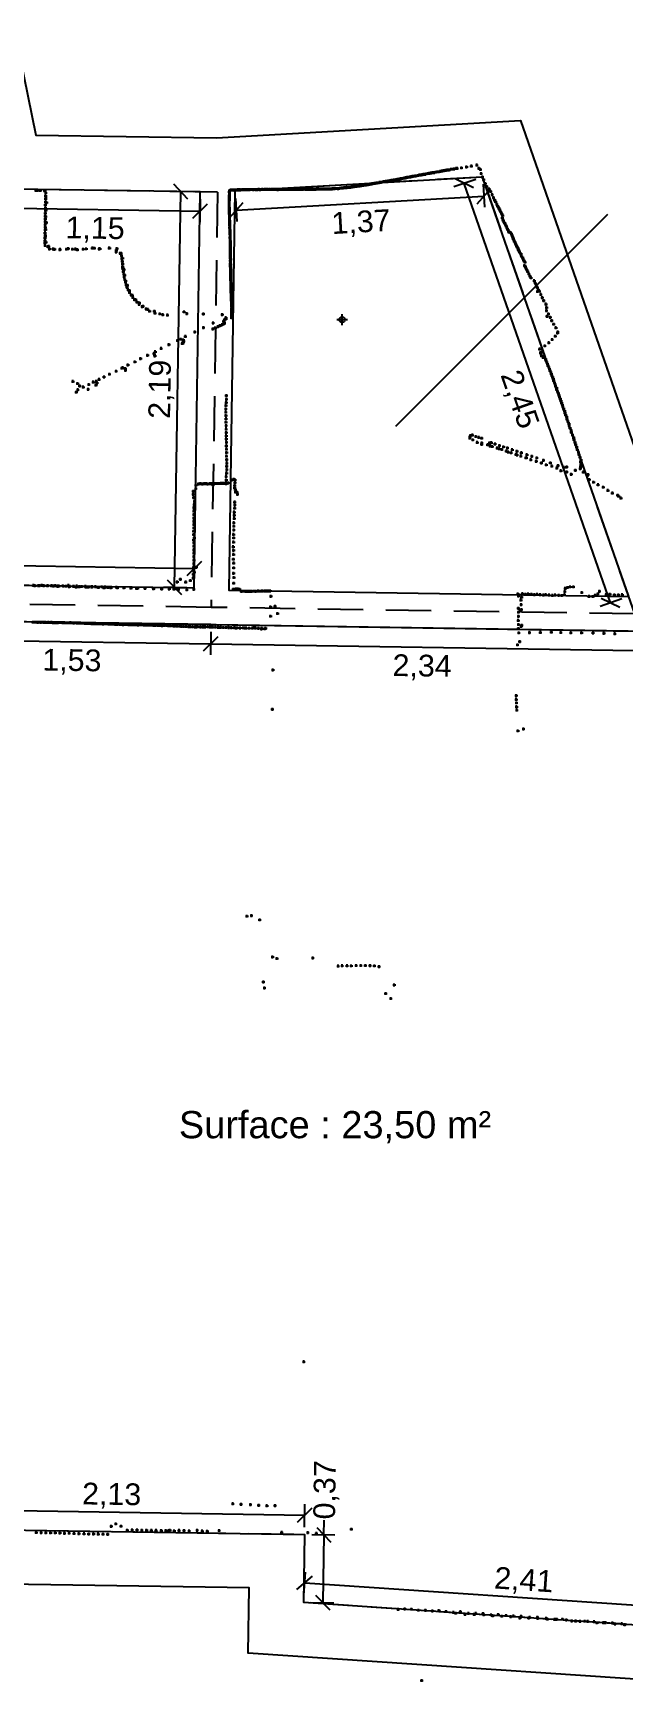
# Model space of a CAD drawing. Header units: metres. Extents: x 0.2 to 14.4, y 0 to 14.9.
# Drawn here: x 6.41 to 9.67, y 5.7 to 14.84 of the extents above; entities that cross this region are included whole.
import ezdxf
from ezdxf.enums import TextEntityAlignment as Align

# ---------------------------------------------------------------- set-up
doc = ezdxf.new("R2010")
doc.units = ezdxf.units.M
doc.header["$PDMODE"] = 2
doc.header["$PDSIZE"] = 0.008
doc.linetypes.add('DASHED', pattern=[0.375, 0.25, -0.125])
for name, color, linetype in [('A-ANNO-DIMS', 30, 'CONTINUOUS'), ('A-AREA-IDEN', 7, 'CONTINUOUS'), ('A-AREA-ONE-POLYLINE', 84, 'CONTINUOUS'), ('A-WALL-CNTR', 8, 'DASHED'), ('A-WALL-MERGED', 151, 'CONTINUOUS'), ('V-SURV-ORIG-Scan_00000_276_Entre', 55, 'CONTINUOUS'), ('V-SURV-PTS-Scan_00000_271_Salon', 15, 'CONTINUOUS'), ('V-SURV-PTS-Scan_00000_272_Chamb', 177, 'CONTINUOUS'), ('V-SURV-PTS-Scan_00000_273_Buand', 127, 'CONTINUOUS'), ('V-SURV-PTS-Scan_00000_274_Salle', 143, 'CONTINUOUS'), ('V-SURV-PTS-Scan_00000_275_Cuisi', 55, 'CONTINUOUS'), ('V-SURV-PTS-Scan_00000_276_Entre', 55, 'CONTINUOUS')]:
    doc.layers.add(name, color=color, linetype=linetype)
doc.styles.get("Standard").update_dxf_attribs({"font": 'arial.ttf'})

msp = doc.modelspace()

# ---------------------------------------------------------------- linework, layer by layer
at = {"layer": 'A-ANNO-DIMS'}
for p, q in [((7.263645, 13.928726), (7.184904, 14.009966)), ((8.85182, 14.037007), (8.731759, 13.995168)), ((8.839352, 13.990303), (8.737482, 14.039521)), ((9.595346, 11.699349), (8.788417, 14.014912)), ((8.891886, 14.010235), (8.899178, 13.883302)), ((7.291409, 13.968297), (7.164282, 13.970283)), ((7.190138, 11.784525), (7.224275, 13.969346)), ((7.370346, 13.89991), (7.289102, 13.821175)), ((7.330777, 13.927677), (7.328783, 13.80055)), ((7.566875, 13.906939), (7.491594, 13.822483)), ((7.525384, 13.931744), (7.532675, 13.80481)), ((8.895737, 13.943203), (7.529235, 13.864711)), ((8.933377, 13.985431), (8.858096, 13.900975)), ((7.329724, 13.860542), (6.176012, 13.87864)), ((3.986089, 11.941772), (7.298943, 11.889981)), ((7.258323, 11.850611), (7.339563, 11.929351)), ((7.297893, 11.822846), (7.299881, 11.949973)), ((7.229509, 11.743905), (7.150768, 11.825145)), ((7.257273, 11.783476), (7.130146, 11.785462)), ((9.658749, 11.721444), (9.538687, 11.679605)), ((9.646281, 11.67474), (9.54441, 11.723958)), ((7.389268, 11.539086), (7.387278, 11.411959)), ((7.389274, 11.539386), (7.387291, 11.412259)), ((7.388227, 11.472251), (5.861319, 11.496072)), ((7.428838, 11.511321), (7.347596, 11.432582)), ((7.428846, 11.511623), (7.347608, 11.43288)), ((9.726917, 11.435352), (7.388217, 11.471952)), ((5.77416, 6.698219), (7.908065, 6.664899)), ((7.867446, 6.625529), (7.948685, 6.70427)), ((7.907017, 6.597765), (7.909002, 6.724892)), ((7.974148, 6.596724), (8.052898, 6.515493)), ((8.013523, 6.556109), (8.014763, 6.636099)), ((7.946388, 6.557149), (8.073515, 6.555179)), ((8.013523, 6.556109), (8.007723, 6.182009)), ((7.865207, 6.253355), (7.950415, 6.327783)), ((7.903288, 6.223579), (7.911854, 6.350433)), ((7.907811, 6.290569), (10.314211, 6.128069)), ((7.968348, 6.222624), (8.047098, 6.141393)), ((7.940588, 6.183049), (8.067715, 6.181079))]:
    msp.add_line(p, q, dxfattribs=at)
at = {"layer": 'A-AREA-IDEN'}
msp.add_line((8.411487, 12.674665), (9.581122, 13.8443), dxfattribs=at)
at = {"layer": 'A-AREA-ONE-POLYLINE'}
for points in [[(7.331404, 13.967672), (6.177693, 13.98577), (6.067093, 14.52807), (5.239493, 14.54097), (5.052993, 14.03477), (4.018989, 14.050859), (3.984415, 11.834642), (7.297268, 11.782851)], [(9.696521, 11.734607), (8.889593, 14.05017), (7.52309, 13.971678), (7.488678, 11.769159)], [(5.772487, 6.591089), (7.906393, 6.55777), (7.900593, 6.18367), (10.306993, 6.02117), (10.290184, 11.534054), (5.86299, 11.603201), (5.831785, 9.609187)]]:
    msp.add_lwpolyline(points, close=True, dxfattribs=at)
at = {"layer": 'A-WALL-CNTR'}
for p, q in [((8.889593, 14.05017), (7.427193, 13.96617)), ((9.730093, 11.63827), (8.889593, 14.05017)), ((7.427193, 13.96617), (6.177693, 13.98577)), ((7.427193, 13.96617), (7.391393, 11.67487)), ((7.391393, 11.67487), (5.814493, 11.69947)), ((9.730093, 11.63827), (7.391393, 11.67487)), ((5.722493, 6.59187), (7.906393, 6.55777)), ((7.906393, 6.55777), (7.900593, 6.18367)), ((7.900593, 6.18367), (10.306993, 6.02117))]:
    msp.add_line(p, q, dxfattribs=at)
at = {"layer": 'A-WALL-MERGED'}
for points in [[(10.589285, 11.829441), (10.607973, 5.700162), (7.596214, 5.903541), (7.601779, 6.262489), (6.017799, 6.287222), (6.010899, 5.842825), (1.953084, 5.906144), (2.058458, 9.703077), (2.092029, 11.849662), (2.131622, 14.380427), (3.990873, 14.351333), (4.845014, 14.338042), (5.031516, 14.844248), (6.312858, 14.824275), (6.423463, 14.281951), (7.420935, 14.266305), (9.098391, 14.362657), (9.977856, 11.838944)], [(7.331404, 13.967672), (6.177693, 13.98577), (6.067093, 14.52807), (5.239493, 14.54097), (5.052993, 14.03477), (4.018989, 14.050859), (3.984415, 11.834642), (5.816157, 11.805957), (7.297268, 11.782851)], [(9.696521, 11.734607), (8.889593, 14.05017), (7.52309, 13.971678), (7.488678, 11.769159)], [(5.772487, 6.591089), (7.906393, 6.55777), (7.900593, 6.18367), (10.306993, 6.02117), (10.290184, 11.534054), (9.728598, 11.542781), (9.728594, 11.542481), (7.389894, 11.579081), (7.389898, 11.579381), (5.86299, 11.603201), (5.857787, 11.271187), (5.846687, 10.560388), (5.831785, 9.609187)]]:
    msp.add_lwpolyline(points, close=True, dxfattribs=at)
at = {"layer": 'V-SURV-ORIG-Scan_00000_276_Entre'}
for p, q in [((8.084551, 13.26281), (8.144551, 13.26281)), ((8.114551, 13.23281), (8.114551, 13.29281))]:
    msp.add_line(p, q, dxfattribs=at)
msp.add_circle((8.114551, 13.26281), 0.015, dxfattribs=at)
msp.add_point((8.114551, 13.26281), dxfattribs=at)
at = {"layer": 'V-SURV-PTS-Scan_00000_271_Salon'}
for p in [(8.860217, 12.585129), (8.884979, 12.575245), (8.917596, 12.572319), (8.943114, 12.562533), (8.970308, 12.554432), (8.99587, 12.545948), (9.021056, 12.537708), (9.046883, 12.527987), (9.074018, 12.518806), (9.100863, 12.509919), (9.128045, 12.500069), (9.155566, 12.48984), (9.186031, 12.481115), (9.214282, 12.472012), (9.240739, 12.461618), (9.27185, 12.454553), (9.299043, 12.443897), (9.321628, 12.429243), (9.354661, 12.422267), (9.378906, 12.409522), (9.445641, 12.421976), (9.472328, 12.407654), (9.478252, 12.379914), (9.501992, 12.366058), (9.526913, 12.351971), (9.555561, 12.338457), (9.581279, 12.32066), (9.605781, 12.305513), (9.635419, 12.293861), (9.640082, 12.288717), (9.653022, 12.278009), (9.084946, 11.749435), (9.088173, 11.737869), (9.086934, 11.670135), (9.087474, 11.625746), (9.087824, 11.648364), (6.40905, 11.593141), (6.417898, 11.592907), (6.426167, 11.593259), (6.434291, 11.592481), (6.442732, 11.592935), (6.451079, 11.592172), (6.459798, 11.593139), (6.468094, 11.592462), (6.477028, 11.592278), (6.4857, 11.591359), (6.494638, 11.591758), (6.502969, 11.591218), (6.511222, 11.591793), (6.519635, 11.590721), (6.528108, 11.590729), (6.536874, 11.591027), (6.54522, 11.590264), (6.554472, 11.591313), (6.563406, 11.591129), (6.57225, 11.590311), (6.580788, 11.59001), (6.589104, 11.589693), (6.597693, 11.589306), (6.606389, 11.589329), (6.615413, 11.589779), (6.624175, 11.589494), (6.633069, 11.58859), (6.642372, 11.589552), (6.651317, 11.588562), (6.660443, 11.58884), (6.669017, 11.588675), (6.677638, 11.587842), (6.686521, 11.587744), (6.695521, 11.587251), (6.704577, 11.587255), (6.713749, 11.586863), (6.722918, 11.585889), (6.732313, 11.585513), (6.741623, 11.585086), (6.7504, 11.584578), (6.759612, 11.584906), (6.768507, 11.584002), (6.777973, 11.5839), (6.787443, 11.584381), (6.796181, 11.583153), (6.806544, 11.583696), (6.816578, 11.583813), (6.826298, 11.58328), (6.835506, 11.583026), (6.845058, 11.582975), (6.854748, 11.582888), (6.864069, 11.581655), (6.873758, 11.581569), (6.884617, 11.582057), (6.887427, 11.581625), (6.888726, 11.580999), (6.896732, 11.580616), (6.906778, 11.579926), (6.917449, 11.580536), (6.927033, 11.580039), (6.936769, 11.579283), (6.947147, 11.579603), (6.957122, 11.57864), (6.968021, 11.579848), (6.977772, 11.57887), (6.988674, 11.578106), (7.00043, 11.579239), (7.011317, 11.578698), (7.021033, 11.577583), (7.031752, 11.577523), (7.042607, 11.577429), (7.053494, 11.576888), (7.064678, 11.577219), (7.074907, 11.575825), (7.086913, 11.575945), (7.099127, 11.576304), (7.110576, 11.575399), (7.12122, 11.574482), (7.132937, 11.574896), (7.144634, 11.57495), (7.155775, 11.573978), (7.167553, 11.573499), (7.179489, 11.573345), (7.191537, 11.572213), (7.203935, 11.571867), (7.216829, 11.571466), (7.228745, 11.570952), (7.240417, 11.570063), (7.252815, 11.569717), (7.265678, 11.569762), (7.277671, 11.568133), (7.290844, 11.568244), (7.304058, 11.567104), (7.318107, 11.5675), (7.331995, 11.56699), (7.345457, 11.566808), (7.358817, 11.566798), (7.373383, 11.5675), (7.38639, 11.56612), (7.401123, 11.566341), (7.41527, 11.565982), (7.429651, 11.564833), (7.444948, 11.56469), (7.460018, 11.563947), (7.475006, 11.563737), (7.489304, 11.56312), (7.504394, 11.562738), (7.520431, 11.562915), (7.536084, 11.562168), (7.551635, 11.561594), (7.568803, 11.561626), (7.584968, 11.560601), (7.602116, 11.560273), (7.620023, 11.560625), (7.636674, 11.560351), (7.653133, 11.559616), (7.670915, 11.559198), (7.692098, 11.559509), (9.086658, 11.602736), (9.087002, 11.557302), (9.087716, 11.580484), (9.089649, 11.53413), (9.148638, 11.535509), (9.208348, 11.536849), (9.268981, 11.537804), (9.321125, 11.53642), (9.376408, 11.535029), (9.436035, 11.534346), (9.499453, 11.533926), (9.559224, 11.531818), (9.619523, 11.529209), (9.075236, 11.187935), (9.075603, 11.167249), (9.076921, 11.147705), (9.077318, 11.126573), (9.07868, 11.108333), (9.084871, 10.993193), (6.840177, 6.603146), (6.865706, 6.616358), (6.894549, 6.603889), (6.928777, 6.581709), (6.95547, 6.582719), (6.982378, 6.582578), (7.008886, 6.581737), (7.035516, 6.581083), (7.061511, 6.58052), (7.087801, 6.580246), (7.116114, 6.579889), (7.142027, 6.579858), (7.158354, 6.579742), (7.163989, 6.58121), (7.188129, 6.577694), (7.21449, 6.580249), (7.242353, 6.579278), (7.270191, 6.577364), (7.314565, 6.580683), (7.342559, 6.576538), (7.36998, 6.576119), (7.43576, 6.579764), (8.165422, 6.58734), (6.426374, 6.569404), (6.453618, 6.5683), (6.479406, 6.567498), (6.505726, 6.566779), (6.531468, 6.566646), (6.557327, 6.566118), (6.582356, 6.564635), (6.608066, 6.564949), (6.635295, 6.564068), (6.66223, 6.562898), (6.690107, 6.561704), (6.715997, 6.56073), (6.742596, 6.560523), (6.768713, 6.560147), (6.794948, 6.559376), (6.820517, 6.559142), (8.423642, 6.144405), (8.459642, 6.14696), (8.497432, 6.145695), (8.536547, 6.140219), (8.574239, 6.139709), (8.613449, 6.13545), (8.648678, 6.13813), (8.688051, 6.132807), (8.729452, 6.127983), (8.766986, 6.131676), (8.812059, 6.122401), (8.852499, 6.122352), (8.892129, 6.121709), (8.937402, 6.114062), (8.976106, 6.115774), (9.019697, 6.110386), (9.060598, 6.10759), (9.102419, 6.106382), (9.150033, 6.099884), (9.192337, 6.101399), (9.240984, 6.095512), (9.287761, 6.089449), (9.330902, 6.09053), (9.381782, 6.080271), (9.427133, 6.078591), (9.470433, 6.078024), (9.520817, 6.070375), (9.567867, 6.071325), (9.620862, 6.064171), (9.673964, 6.059984), (8.553594, 5.751745)]:
    msp.add_point(p, dxfattribs=at)
at = {"layer": 'V-SURV-PTS-Scan_00000_272_Chamb'}
for p in [(9.192686, 13.418226), (9.245343, 13.281204), (8.835629, 12.599791), (8.885335, 12.582366), (8.932016, 12.565305), (8.980968, 12.549742), (9.029997, 12.532848), (9.080263, 12.516004), (9.131935, 12.500405), (7.187091, 11.572136), (7.227986, 11.569844), (7.268132, 11.568686), (7.309602, 11.566563), (7.352723, 11.566277), (7.397406, 11.566345), (7.439938, 11.563803), (7.487643, 11.566007), (7.53003, 11.560401), (7.577785, 11.561369), (7.627185, 11.564903), (7.66998, 11.555769), (7.688587, 11.556636)]:
    msp.add_point(p, dxfattribs=at)
at = {"layer": 'V-SURV-PTS-Scan_00000_273_Buand'}
for p in [(6.434006, 13.975476), (6.475084, 13.976123), (6.479146, 13.941134), (6.483656, 13.909148), (6.47845, 13.831759), (6.481194, 13.870526), (6.476181, 13.724065), (6.478879, 13.760498), (6.482208, 13.798747), (6.480061, 13.690262), (6.494974, 13.666957), (6.520395, 13.652956), (6.557428, 13.650958), (6.603168, 13.65485), (6.642664, 13.652623), (6.68524, 13.652084), (6.736401, 13.658226), (6.773989, 13.653278), (6.82962, 13.657982), (6.868871, 13.646814), (6.894946, 13.629878), (6.903114, 13.6024), (6.904439, 13.569419), (6.911535, 13.540359), (6.914617, 13.508457), (6.919409, 13.477931), (6.929212, 13.452323), (6.940292, 13.423673), (6.957789, 13.396718), (6.974793, 13.373633), (6.995325, 13.355238), (7.016428, 13.336425), (7.041385, 13.31952), (7.078364, 13.309318), (7.108187, 13.294981), (7.150549, 13.287934), (7.241961, 13.306028), (6.629083, 12.921983), (6.654436, 12.9104), (6.666302, 12.897047)]:
    msp.add_point(p, dxfattribs=at)
at = {"layer": 'V-SURV-PTS-Scan_00000_274_Salle'}
for p in [(7.309397, 11.895873), (6.457448, 11.796539), (6.545997, 11.790216), (6.60493, 11.79591), (7.221865, 11.829671), (7.295199, 11.839823), (7.299796, 11.869016), (6.708671, 11.78678), (6.7997, 11.782807), (6.869836, 11.786398), (6.979447, 11.780074), (7.075419, 11.77982), (7.186763, 11.776075), (7.295886, 11.774757)]:
    msp.add_point(p, dxfattribs=at)
at = {"layer": 'V-SURV-PTS-Scan_00000_275_Cuisi'}
for p in [(6.425177, 13.976088), (6.448477, 13.975815), (6.471977, 13.975342), (6.476769, 13.896248), (6.477711, 13.946249), (6.478349, 13.913549), (6.47863, 13.93015), (6.479191, 13.96335), (6.475541, 13.834246), (6.476276, 13.804347), (6.476858, 13.819648), (6.477022, 13.850348), (6.477187, 13.880548), (6.477904, 13.865949), (6.474647, 13.742645), (6.474879, 13.714645), (6.475394, 13.788546), (6.475529, 13.758146), (6.475911, 13.773447), (6.476062, 13.729347), (6.474513, 13.685945), (6.475096, 13.700546), (6.475728, 13.672546), (6.491636, 13.665365), (6.500251, 13.653075), (6.527653, 13.651106), (6.557255, 13.649741), (6.593952, 13.651983), (6.626252, 13.651721), (6.653656, 13.648652), (6.70265, 13.654009), (6.747446, 13.657261), (6.778049, 13.654496), (6.831445, 13.658158), (6.86737, 13.6368), (6.871849, 13.655105), (6.889378, 13.629325), (6.896694, 13.616134), (6.898711, 13.600936), (6.900929, 13.585439), (6.902647, 13.570141), (6.902665, 13.554741), (6.90267, 13.550641), (6.905378, 13.543444), (6.906694, 13.529345), (6.909512, 13.513748), (6.91133, 13.498751), (6.915046, 13.484855), (6.919162, 13.47046), (6.922379, 13.455863), (6.927696, 13.441569), (6.934512, 13.427877), (6.940929, 13.413185), (6.950245, 13.399495), (6.959261, 13.385506), (6.969876, 13.372518), (6.98229, 13.360433), (6.994405, 13.347547), (7.011219, 13.335166), (7.033135, 13.321791), (7.051948, 13.309813), (7.082161, 13.298748), (7.125072, 13.289998), (7.257464, 13.296251), (7.348967, 13.294057), (7.452971, 13.290978), (7.473291, 13.273601), (7.24971, 13.170242), (7.301781, 13.195202), (7.349554, 13.218958), (7.402424, 13.244719), (7.083208, 13.085949), (7.115886, 13.104387), (7.158763, 13.125037), (7.206536, 13.147692), (6.867632, 12.9786), (6.898613, 12.995135), (6.932293, 13.012674), (6.971172, 13.030219), (7.002452, 13.047956), (7.04113, 13.066501), (6.685734, 12.890589), (6.716817, 12.904825), (6.741101, 12.918553), (6.773285, 12.93289), (6.800568, 12.946922), (6.830351, 12.962056), (6.647466, 12.862845), (6.65575, 12.876254), (7.475332, 12.806303), (7.475988, 12.844104), (7.47641, 12.824804), (7.472493, 12.7531), (7.472873, 12.7707), (7.472916, 12.7338), (7.473451, 12.789401), (7.474137, 12.715802), (7.473359, 12.696801), (7.47448, 12.678202), (7.474702, 12.658902), (7.474825, 12.639802), (7.474845, 12.622302), (7.474866, 12.604302), (7.475609, 12.567003), (7.47613, 12.548504), (7.476287, 12.586004), (7.476952, 12.529405), (7.476075, 12.510204), (7.47724, 12.453405), (7.477797, 12.490706), (7.47802, 12.471506), (7.478062, 12.434906), (7.307661, 12.348809), (7.401559, 12.351117), (7.474152, 12.357001), (7.474705, 12.397502), (7.474927, 12.378502), (7.476883, 12.416405), (7.293019, 12.298892), (7.293499, 12.316392), (7.295541, 12.280395), (7.300463, 12.2609), (7.307182, 12.330708), (7.29587, 12.168695), (7.296326, 12.206395), (7.296648, 12.187396), (7.296905, 12.225196), (7.298083, 12.243498), (7.295376, 12.076894), (7.295455, 12.095494), (7.295791, 12.150895), (7.295812, 12.132695), (7.296433, 12.113995), (7.295309, 12.048494), (7.296051, 12.012495), (7.296073, 11.992995), (7.296228, 12.032195), (7.296495, 11.974295), (7.298004, 12.052897), (7.298298, 12.057798), (7.295684, 11.897094), (7.295817, 11.955695), (7.296262, 11.916395), (7.296439, 11.936095), (6.410801, 11.79617), (6.437902, 11.795201), (6.463001, 11.79563), (6.490802, 11.795062), (6.520705, 11.792597), (6.545904, 11.793726), (6.576106, 11.791861), (6.608008, 11.789498), (6.633607, 11.790828), (6.665409, 11.788965), (7.204379, 11.815389), (7.25118, 11.814543), (7.27697, 11.822973), (7.292754, 11.836991), (7.293607, 11.877792), (7.293631, 11.857192), (6.701412, 11.786406), (6.733112, 11.786743), (6.769513, 11.785385), (6.803915, 11.784225), (6.838616, 11.783365), (6.873916, 11.783006), (6.910217, 11.782448), (6.949119, 11.780793), (6.985619, 11.780535), (7.02662, 11.779983), (7.073623, 11.777337), (7.119124, 11.77659), (7.160324, 11.776338), (7.210828, 11.772996), (7.257229, 11.77245)]:
    msp.add_point(p, dxfattribs=at)
at = {"layer": 'V-SURV-PTS-Scan_00000_276_Entre'}
for p in [(8.614621, 14.074397), (8.622472, 14.074285), (8.631702, 14.077018), (8.640236, 14.078753), (8.647944, 14.07878), (8.657458, 14.081375), (8.667115, 14.083831), (8.675938, 14.085146), (8.685951, 14.087394), (8.695202, 14.088431), (8.704037, 14.088755), (8.715647, 14.093357), (8.723919, 14.093533), (8.733171, 14.094428), (8.745846, 14.09869), (8.748832, 14.097455), (8.773185, 14.100946), (8.801053, 14.106037), (8.827511, 14.110828), (8.85778, 14.116232), (8.869671, 14.098633), (8.877748, 14.091876), (7.734378, 13.98248), (7.897802, 13.982642), (7.903032, 13.98285), (7.908475, 13.982989), (7.924958, 13.982562), (7.935563, 13.982696), (7.940656, 13.98262), (7.945888, 13.982686), (7.951124, 13.982469), (7.9613, 13.983023), (7.96682, 13.982668), (7.971976, 13.983229), (7.977201, 13.983861), (7.982291, 13.983925), (7.987171, 13.983916), (7.992263, 13.98384), (7.997361, 13.983338), (8.002448, 13.983686), (8.007618, 13.983115), (8.012775, 13.983534), (8.017936, 13.98367), (8.023096, 13.983806), (8.028119, 13.983658), (8.032852, 13.984071), (8.037878, 13.98364), (8.042899, 13.983633), (8.047918, 13.983767), (8.052789, 13.984465), (8.057953, 13.984319), (8.062959, 13.985443), (8.067977, 13.985719), (8.073066, 13.985925), (8.077795, 13.986621), (8.082674, 13.986612), (8.087554, 13.986603), (8.092648, 13.986385), (8.097667, 13.986519), (8.103369, 13.988643), (8.108248, 13.988634), (8.113477, 13.988983), (8.11863, 13.989685), (8.123214, 13.990662), (8.128162, 13.990866), (8.133032, 13.991564), (8.138059, 13.991133), (8.143055, 13.993106), (8.148145, 13.99317), (8.153369, 13.993944), (8.158467, 13.993443), (8.163688, 13.994357), (8.168487, 13.995125), (8.173501, 13.995684), (8.178577, 13.99688), (8.183659, 13.997651), (8.188809, 13.998636), (8.193686, 13.998769), (8.199194, 13.999404), (8.204562, 13.999896), (8.209855, 14.000741), (8.214928, 14.00222), (8.220021, 14.002143), (8.225445, 14.003838), (8.230462, 14.004114), (8.235955, 14.005881), (8.241594, 14.007367), (8.243285, 14.007813), (8.245142, 14.006422), (8.249933, 14.007755), (8.25545, 14.007684), (8.260876, 14.009238), (8.266033, 14.009657), (8.271396, 14.010573), (8.276894, 14.011916), (8.282672, 14.013545), (8.288179, 14.014322), (8.293966, 14.015244), (8.299611, 14.016164), (8.305606, 14.017442), (8.311257, 14.017938), (8.316559, 14.018076), (8.322609, 14.020557), (8.328122, 14.020768), (8.333981, 14.021621), (8.339968, 14.023464), (8.345832, 14.023892), (8.352108, 14.025316), (8.35818, 14.0261), (8.364319, 14.027097), (8.370176, 14.02809), (8.376173, 14.029227), (8.382108, 14.029585), (8.38866, 14.031578), (8.394731, 14.032362), (8.4008, 14.033429), (8.407643, 14.034718), (8.414276, 14.035792), (8.420912, 14.036725), (8.427189, 14.038006), (8.43361, 14.039148), (8.440652, 14.041501), (8.447151, 14.042007), (8.454127, 14.044005), (8.460417, 14.044297), (8.468096, 14.046587), (8.4755, 14.048307), (8.482633, 14.049034), (8.489408, 14.05011), (8.496321, 14.05147), (8.503862, 14.053475), (8.510988, 14.054768), (8.518397, 14.056064), (8.52546, 14.056719), (8.533431, 14.058305), (8.541813, 14.060887), (8.549303, 14.061406), (8.557198, 14.063345), (8.565024, 14.065212), (8.572166, 14.065232), (8.580483, 14.067458), (8.588944, 14.069404), (8.596573, 14.070067), (8.605876, 14.072589), (8.881423, 14.069718), (8.888811, 14.050365), (8.895285, 14.036091), (8.904263, 14.014071), (8.91261, 13.997134), (8.92572, 13.983793), (7.491052, 13.914831), (7.491169, 13.905639), (7.491214, 13.896517), (7.491399, 13.93209), (7.491508, 13.923464), (7.491571, 13.940861), (7.492003, 13.968092), (7.492458, 13.948934), (7.493056, 13.957569), (7.494106, 13.97512), (7.500932, 13.977823), (7.509697, 13.978075), (7.517963, 13.978675), (7.526024, 13.978777), (7.534444, 13.978389), (7.541284, 13.979961), (7.549487, 13.979923), (7.557553, 13.979601), (7.564754, 13.980541), (7.572813, 13.980785), (7.581163, 13.980325), (7.58908, 13.980567), (7.596505, 13.98059), (7.603644, 13.980893), (7.610854, 13.981126), (7.61828, 13.981008), (7.626065, 13.980541), (7.632847, 13.981051), (7.640917, 13.980446), (7.6482, 13.980468), (7.654619, 13.981751), (7.662198, 13.980787), (7.668701, 13.98101), (7.674769, 13.982077), (7.68235, 13.980971), (7.688778, 13.981548), (7.694919, 13.982404), (7.702496, 13.98158), (7.709218, 13.981312), (7.715644, 13.98203), (7.722729, 13.980988), (7.728446, 13.981839), (7.741035, 13.981715), (7.747252, 13.982218), (7.753549, 13.981945), (7.758722, 13.981091), (7.76, 13.980683), (7.760408, 13.981961), (7.765286, 13.982093), (7.772158, 13.98112), (7.778235, 13.98148), (7.783816, 13.981904), (7.789684, 13.982049), (7.795551, 13.982194), (7.801927, 13.981285), (7.807652, 13.98157), (7.81302, 13.982062), (7.81946, 13.981649), (7.825471, 13.981654), (7.83112, 13.982292), (7.837074, 13.981236), (7.842367, 13.982081), (7.848317, 13.981307), (7.853465, 13.982433), (7.859052, 13.982434), (7.86479, 13.981587), (7.87044, 13.982224), (7.876236, 13.982439), (7.882037, 13.98223), (7.887344, 13.981944), (7.892577, 13.98201), (7.913928, 13.982422), (7.919661, 13.982), (7.93055, 13.982138), (7.956429, 13.982325), (8.934588, 13.970399), (8.942378, 13.952748), (8.950013, 13.936226), (8.956187, 13.923364), (8.961903, 13.913182), (8.96801, 13.899965), (7.490745, 13.888874), (7.491386, 13.871769), (7.49149, 13.863567), (7.491495, 13.879902), (7.49183, 13.847872), (7.492233, 13.855161), (7.492648, 13.839114), (7.492661, 13.815777), (7.492991, 13.823278), (7.493109, 13.830704), (7.493423, 13.800371), (7.493471, 13.807726), (8.972088, 13.890682), (8.97712, 13.88424), (8.980034, 13.877488), (8.98379, 13.871313), (8.986566, 13.864276), (8.990322, 13.858101), (8.993871, 13.851428), (8.996927, 13.844678), (8.999027, 13.824055), (8.999839, 13.838067), (9.001174, 13.816516), (9.004086, 13.809905), (9.006927, 13.803365), (7.494033, 13.78567), (7.494158, 13.792531), (7.494354, 13.77153), (7.494406, 13.778603), (7.494873, 13.764041), (7.494981, 13.74997), (7.495321, 13.756622), (7.495509, 13.736187), (7.495708, 13.742837), (7.496109, 13.716747), (7.496449, 13.728986), (7.496618, 13.710107), (7.496745, 13.722413), (9.010892, 13.797404), (9.014083, 13.79108), (9.017703, 13.784479), (9.020968, 13.777943), (9.023394, 13.77069), (9.027004, 13.764796), (9.030194, 13.758613), (9.032894, 13.752071), (9.035804, 13.745602), (9.045318, 13.742611), (9.049142, 13.736649), (9.051358, 13.729181), (9.054342, 13.722501), (9.057748, 13.715967), (9.059746, 13.708992), (7.49663, 13.70353), (7.496891, 13.655093), (7.49703, 13.660823), (7.497151, 13.690313), (7.49724, 13.672211), (7.497262, 13.620234), (7.497354, 13.69668), (7.497377, 13.678082), (7.497386, 13.666201), (7.497442, 13.684164), (7.497537, 13.648736), (7.497969, 13.64259), (7.497974, 13.630992), (7.498118, 13.625266), (7.498189, 13.636369), (9.06195, 13.702514), (9.065072, 13.696118), (9.068825, 13.690084), (9.071246, 13.683255), (9.074156, 13.676786), (9.07665, 13.669746), (9.081394, 13.663725), (9.08473, 13.65712), (9.086375, 13.650069), (9.090197, 13.644248), (9.092966, 13.637777), (9.096722, 13.631602), (9.100902, 13.625432), (9.102266, 13.618236), (7.497025, 13.588762), (7.497291, 13.590039), (7.497435, 13.573139), (7.497475, 13.61458), (7.497824, 13.603764), (7.497898, 13.60914), (7.497913, 13.557729), (7.497993, 13.562539), (7.498174, 13.592949), (7.498184, 13.541963), (7.498228, 13.58312), (7.498374, 13.526973), (7.498578, 13.57775), (7.498752, 13.597553), (7.498853, 13.567288), (7.4989, 13.546851), (7.499116, 13.552087), (7.499174, 13.536389), (7.499662, 13.531303), (9.106025, 13.611778), (9.110488, 13.605611), (9.113404, 13.598718), (9.116318, 13.591966), (9.120152, 13.585155), (9.121651, 13.561767), (9.124165, 13.580963), (9.124971, 13.556435), (9.128185, 13.548414), (9.131665, 13.541669), (9.135706, 13.535214), (9.138821, 13.529385), (7.498415, 13.512548), (7.499138, 13.516871), (7.499579, 13.48767), (7.49959, 13.492409), (7.499679, 13.502098), (7.49971, 13.482934), (7.499929, 13.521407), (7.499969, 13.507122), (7.500236, 13.497225), (7.500336, 13.478133), (7.500428, 13.459748), (7.500453, 13.468942), (7.500467, 13.473397), (7.500561, 13.454871), (7.500962, 13.445541), (7.501187, 13.45007), (7.501434, 13.464075), (7.501644, 13.436357), (7.501801, 13.440672), (9.144927, 13.516309), (9.151604, 13.502816), (9.156885, 13.493477), (9.174484, 13.477436), (9.179728, 13.465481), (9.185495, 13.456785), (9.19178, 13.440741), (7.501329, 13.427725), (7.501456, 13.423272), (7.501501, 13.41415), (7.501558, 13.431971), (7.502198, 13.409421), (7.502294, 13.418544), (7.502679, 13.404901), (7.502703, 13.391889), (7.502911, 13.369899), (7.502932, 13.396135), (7.50297, 13.387579), (7.503019, 13.400379), (7.503163, 13.38348), (7.503435, 13.378745), (7.50363, 13.374505), (7.503797, 13.361354), (7.503954, 13.365669), (7.504046, 13.352871), (7.504381, 13.348774), (7.504631, 13.356909), (7.504929, 13.344608), (9.197104, 13.428009), (9.197261, 13.426738), (9.203077, 13.419811), (9.210864, 13.402443), (9.219009, 13.384725), (9.227213, 13.367928), (9.239054, 13.348702), (7.460819, 13.253957), (7.463658, 13.258731), (7.46664, 13.263365), (7.474572, 13.268062), (7.504191, 13.33583), (7.504208, 13.306625), (7.504211, 13.323101), (7.504405, 13.302243), (7.50456, 13.340219), (7.504762, 13.285275), (7.504813, 13.314694), (7.504867, 13.310452), (7.504919, 13.272831), (7.505084, 13.293341), (7.505168, 13.297868), (7.505185, 13.3188), (7.505275, 13.289383), (7.505381, 13.28104), (7.50614, 13.276948), (7.508973, 13.326839), (7.509628, 13.330949), (9.242125, 13.312888), (9.242822, 13.330364), (9.253175, 13.294712), (9.262818, 13.275953), (9.271045, 13.257318), (7.400827, 13.211332), (7.414536, 13.217658), (7.428672, 13.223848), (7.439777, 13.229222), (7.451515, 13.234816), (7.462574, 13.249453), (7.462969, 13.240548), (7.465456, 13.245246), (9.282111, 13.23787), (9.290729, 13.171647), (9.29445, 13.218438), (9.303304, 13.189415), (9.304578, 13.194876), (7.076476, 13.075475), (7.078966, 13.068718), (7.224606, 13.155212), (7.232253, 13.132114), (7.234106, 13.131006), (7.237533, 13.150709), (7.237625, 13.13791), (7.23966, 13.144725), (9.204861, 13.10062), (9.209929, 13.080176), (9.21258, 13.071865), (9.220452, 13.086816), (9.233209, 13.118093), (9.255193, 13.135485), (9.273494, 13.153396), (6.903855, 12.99755), (6.918492, 12.992078), (6.918671, 12.983523), (7.081594, 13.062245), (9.215516, 13.063417), (9.223834, 13.054329), (9.237254, 13.044457), (9.240544, 13.035942), (9.243834, 13.027428), (9.247624, 13.018565), (9.250492, 13.009904), (9.25535, 13.000418), (9.258719, 12.991268), (9.261452, 12.982039), (6.755502, 12.90197), (6.757288, 12.922854), (6.762284, 12.913653), (9.266096, 12.972763), (9.268468, 12.964166), (9.271624, 12.955083), (9.276625, 12.945459), (9.279786, 12.935952), (9.281457, 12.926922), (9.286396, 12.91666), (9.290056, 12.906806), (9.292088, 12.897143), (9.298307, 12.886332), (6.712877, 12.878305), (9.298984, 12.877572), (9.303212, 12.867583), (9.308297, 12.856899), (9.31097, 12.846891), (9.313925, 12.836887), (9.318947, 12.825707), (9.321839, 12.815065), (9.325443, 12.80415), (9.330752, 12.792549), (9.332433, 12.78267), (9.336604, 12.77162), (9.341985, 12.75995), (9.344243, 12.749229), (9.348419, 12.737756), (9.354228, 12.725807), (9.355928, 12.714373), (8.820564, 12.61721), (8.823382, 12.623681), (8.832974, 12.625641), (8.852305, 12.618108), (8.868773, 12.613225), (9.359761, 12.702117), (9.366723, 12.688486), (9.367417, 12.678312), (9.371531, 12.666201), (9.37828, 12.652638), (9.379411, 12.641479), (9.385735, 12.627911), (9.391933, 12.61321), (8.818893, 12.609622), (8.884953, 12.608763), (8.927707, 12.58314), (8.938308, 12.583698), (8.958333, 12.577163), (8.982988, 12.567929), (9.005356, 12.560646), (9.026856, 12.554908), (9.053502, 12.54485), (9.079282, 12.536196), (9.103988, 12.528589), (9.39226, 12.609678), (9.393995, 12.601144), (9.39912, 12.587348), (9.403753, 12.573334), (9.408092, 12.560165), (9.412292, 12.546853), (9.418704, 12.531943), (9.134255, 12.517376), (9.161236, 12.508807), (9.188781, 12.500388), (9.225655, 12.486783), (9.26402, 12.472701), (9.30601, 12.457181), (9.338662, 12.447553), (9.353979, 12.449798), (9.401729, 12.431735), (9.421913, 12.518618), (9.427264, 12.503765), (9.428771, 12.440705), (9.429642, 12.477983), (9.43068, 12.451832), (9.432221, 12.464156), (9.432543, 12.488981), (7.322005, 12.355796), (7.333516, 12.357003), (7.343569, 12.35614), (7.355077, 12.35763), (7.364911, 12.357259), (7.374117, 12.356245), (7.385412, 12.357802), (7.396227, 12.358151), (7.405923, 12.357496), (7.41645, 12.358266), (7.426415, 12.358746), (7.436174, 12.358729), (7.446204, 12.359704), (7.455397, 12.359679), (7.464447, 12.359794), (7.474754, 12.361198), (7.484646, 12.361889), (7.503968, 12.377267), (7.516142, 12.382018), (7.521878, 12.347935), (7.522966, 12.379276), (7.523297, 12.364288), (9.467858, 12.403155), (7.521629, 12.256), (7.521774, 12.33379), (7.525136, 12.325205), (7.526153, 12.311924), (7.534307, 12.310259), (7.536784, 12.298905), (7.519008, 12.200596), (7.519028, 12.165521), (7.519159, 12.183131), (7.521628, 12.222622), (7.522109, 12.240449), (7.515262, 12.077714), (7.516636, 12.142296), (7.516928, 12.102486), (7.516951, 12.122994), (7.51386, 12.009809), (7.515241, 11.990167), (7.515445, 12.035358), (7.516072, 12.05849), (7.514166, 11.941076), (7.515244, 11.967538), (7.516137, 11.919462), (7.516259, 11.893087), (6.419143, 11.794459), (6.443886, 11.795056), (6.467371, 11.794505), (6.488101, 11.793707), (6.51058, 11.794416), (6.532221, 11.794266), (6.551687, 11.792745), (6.573035, 11.79344), (6.59172, 11.792121), (6.611396, 11.790815), (6.632817, 11.791299), (6.649989, 11.792294), (6.655061, 11.788186), (6.67816, 11.790247), (6.697672, 11.790636), (6.735087, 11.790191), (6.752844, 11.789638), (6.788148, 11.788318), (7.515648, 11.863237), (7.516341, 11.808511), (7.51708, 11.839494), (9.372268, 11.788125), (9.390438, 11.788426), (6.647517, 11.786464), (6.713487, 11.787089), (6.767384, 11.786216), (6.806401, 11.787701), (6.822704, 11.784654), (7.514579, 11.774615), (7.527136, 11.777038), (7.538107, 11.776257), (7.548737, 11.774412), (7.558212, 11.763359), (7.570579, 11.764011), (7.582402, 11.762958), (7.593783, 11.763315), (7.605312, 11.763107), (7.616761, 11.763677), (7.628138, 11.764316), (7.638893, 11.763887), (7.650329, 11.765446), (7.66166, 11.764175), (7.673386, 11.765173), (7.685121, 11.765463), (7.696008, 11.765742), (7.70704, 11.765741), (7.717792, 11.765453), (7.72142, 11.735939), (9.101215, 11.715387), (9.105328, 11.731209), (9.108981, 11.749853), (9.127193, 11.746902), (9.141525, 11.74871), (9.15887, 11.747162), (9.175515, 11.745039), (9.190133, 11.74671), (9.206984, 11.745085), (9.224833, 11.742765), (9.238529, 11.744636), (9.256305, 11.742528), (9.274782, 11.740994), (9.29053, 11.742679), (9.309429, 11.741292), (9.32705, 11.740313), (9.341287, 11.74403), (9.343678, 11.76181), (9.345572, 11.779796), (9.358168, 11.784693), (9.437441, 11.756846), (9.476821, 11.735211), (9.498398, 11.734565), (9.511606, 11.74138), (9.525648, 11.749337), (9.534593, 11.763382), (9.571522, 11.745393), (9.592364, 11.747), (9.61708, 11.744132), (9.639151, 11.743563), (9.660281, 11.744609), (7.719419, 11.626021), (7.719545, 11.677433), (7.743966, 11.681137), (7.758403, 11.641224), (9.095552, 11.654428), (9.102665, 11.69023), (9.104006, 11.662526), (9.102836, 11.570792), (9.105451, 11.576483), (9.082077, 11.467849), (9.09472, 11.48583), (7.732722, 11.329676), (7.72975, 11.112327), (9.115329, 11.003735), (7.58886, 9.970663), (7.614002, 9.973245), (7.659692, 9.950346), (7.730534, 9.745248), (7.75447, 9.736995), (7.95265, 9.740002), (8.092743, 9.695035), (8.114785, 9.696729), (8.141445, 9.696713), (8.164997, 9.696516), (8.191777, 9.6982), (8.217375, 9.698241), (8.242761, 9.698351), (8.268579, 9.6979), (8.292711, 9.696439), (8.318079, 9.692376), (7.680166, 9.607207), (7.685818, 9.574184), (8.354971, 9.543561), (8.383394, 9.515988), (8.401891, 9.59097), (7.903189, 7.511173), (7.511171, 6.727616), (7.55689, 6.724801), (7.60854, 6.722628), (7.654196, 6.719176), (7.699487, 6.716638), (7.74424, 6.717418), (7.781196, 6.569099), (7.924904, 6.568092), (7.972547, 6.5641), (8.741021, 6.12352), (8.792861, 6.11753), (8.843507, 6.116475), (8.896144, 6.114597), (8.945439, 6.108574), (8.995949, 6.107093), (9.045555, 6.104399), (9.095996, 6.097259), (9.144224, 6.097305), (9.193539, 6.095314), (9.246924, 6.090192), (9.298766, 6.089647), (9.352482, 6.086297), (9.403404, 6.080224), (9.454684, 6.07939), (9.505636, 6.0765), (9.557475, 6.070651), (9.607348, 6.069232), (9.658103, 6.065138)]:
    msp.add_point(p, dxfattribs=at)

# ---------------------------------------------------------------- texts
at = {"layer": 'A-ANNO-DIMS'}
for s, rotation, p in [('1,15', -0.8987, (6.7513, 13.769603)), ('1,37', 3.2874, (8.21822, 13.804122)), ('2,19', 89.1049, (7.107219, 12.878498)), ('2,45', -70.7876, (9.097451, 12.824223)), ('1,53', -0.8938, (6.623213, 11.384174)), ('2,34', -0.8966, (8.556002, 11.353664)), ('0,37', 89.1118, (8.017367, 6.804079)), ('2,13', -0.8946, (6.842674, 6.781547)), ('2,41', -3.8632, (9.117749, 6.309092))]:
    msp.add_text(s, height=0.12, rotation=rotation, dxfattribs=at).set_placement(p, align=Align.MIDDLE_CENTER)
at = {"layer": 'A-AREA-IDEN'}
msp.add_text('Surface : 23,50 m²', height=0.15, dxfattribs=at).set_placement((8.075166, 8.81981), align=Align.MIDDLE_CENTER)

doc.saveas('drawing.dxf')
